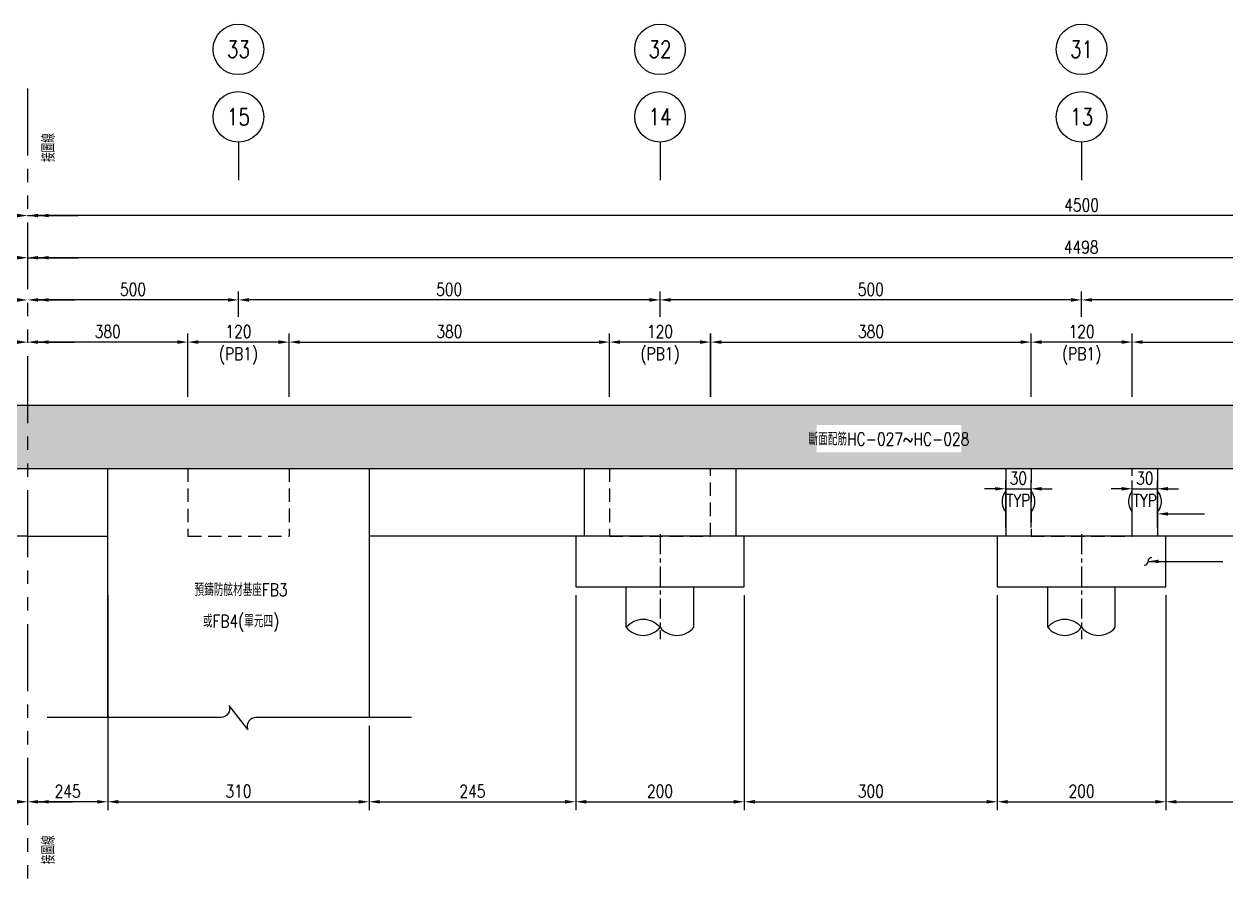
# Model space of a CAD drawing. Extents: x -791 to 13121, y -31587 to 2944.
# Drawn here: x 10270 to 11695, y -12795 to -11767 of the extents above; entities that cross this region are included whole.
import ezdxf
from ezdxf import colors
from ezdxf.entities.mleader import LeaderData, LeaderLine
from ezdxf.enums import TextEntityAlignment as Align
from ezdxf.math import Vec2, Vec3

# ---------------------------------------------------------------- set-up
doc = ezdxf.new("R2010")
doc.units = 0
doc.header["$LTSCALE"] = 0.05
for name, pattern in [('CENTER', [50.8, 31.75, -6.35, 6.35, -6.35]), ('DASHED', [19.05, 12.7, -6.35]), ('PHANTOM', [63.5, 31.75, -6.35, 6.35, -6.35, 6.35, -6.35])]:
    doc.linetypes.add(name, pattern=pattern)
doc.layers.get('0').update_dxf_attribs({"linetype": 'CONTINUOUS'})
doc.layers.get('Defpoints').update_dxf_attribs({"linetype": 'CONTINUOUS'})
for name, color, linetype in [('HB_0', 7, 'CONTINUOUS'), ('HB_DIM', 1, 'CONTINUOUS'), ('HB_SYMBOLS', 7, 'CONTINUOUS'), ('HB_TXT_CTEXT', 2, 'CONTINUOUS'), ('底圖', 7, 'CONTINUOUS')]:
    doc.layers.add(name, color=color, linetype=linetype)
doc.styles.get("Standard").update_dxf_attribs({"font": 'ROMANS.shx', "width": 0.8, "bigfont": 'lchinap.shx'})
doc.dimstyles.new('50cm', dxfattribs={"dimscale": 5, "dimtxt": 3, "dimasz": 2.5, "dimexe": 2, "dimexo": 2, "dimgap": 1, "dimtad": 1, "dimdsep": 46, "dimtxsty": 'Standard', "dimcen": 0, "dimclrt": 2, "dimadec": 0, "dimazin": 0, "dimtfac": 1, "dimtix": 1, "dimtmove": 2, "dimatfit": 3, "dimfxl": 0, "dimtolj": 1, "dimtzin": 0, "dimarcsym": 0})

# ---------------------------------------------------------------- blocks, each defined once
blk = doc.blocks.new('*D1580')
at = {"layer": 'Defpoints', "color": 0}
for p in [(0, 330), (-1999, 155), (0, 155)]:
    blk.add_point(p, dxfattribs=at)
at = {"layer": 'HB_DIM', "color": 0, "lineweight": -2}
for p, q in [((-1999, 165), (-1999, 340)), ((-1986.5, 330), (-12.5, 330))]:
    blk.add_line(p, q, dxfattribs=at)
at = {"layer": 'HB_DIM', "color": 0}
for points in [[(-1986.5, 332.1), (-1986.5, 327.9), (-1999, 330)], [(-12.5, 332.1), (-12.5, 327.9), (0, 330)]]:
    blk.add_solid(points, dxfattribs=at)
at = {"layer": 'HB_DIM', "color": 2, "insert": (-770, 342.5), "char_height": 15, "attachment_point": 5}
blk.add_mtext('\\A1;4498', dxfattribs=at)
blk = doc.blocks.new('*D1581')
at = {"layer": 'Defpoints', "color": 0}
for p in [(0, 380), (-2000, 155), (0, 155)]:
    blk.add_point(p, dxfattribs=at)
at = {"layer": 'HB_DIM', "color": 0, "lineweight": -2}
for p, q in [((-2000, 165), (-2000, 390)), ((-1987.5, 380), (-12.5, 380))]:
    blk.add_line(p, q, dxfattribs=at)
at = {"layer": 'HB_DIM', "color": 0}
for points in [[(-1987.5, 382.1), (-1987.5, 377.9), (-2000, 380)], [(-12.5, 382.1), (-12.5, 377.9), (0, 380)]]:
    blk.add_solid(points, dxfattribs=at)
at = {"layer": 'HB_DIM', "color": 2, "insert": (-769.5, 392.5), "char_height": 15, "attachment_point": 5}
blk.add_mtext('\\A1;4500', dxfattribs=at)
blk = doc.blocks.new('*D1586')
at = {"layer": 'Defpoints', "color": 0}
for p in [(0, 230), (0, 230), (-190, 155)]:
    blk.add_point(p, dxfattribs=at)
at = {"layer": 'HB_DIM', "color": 0, "lineweight": -2}
for p, q in [((-190, 165), (-190, 240)), ((-177.5, 230), (-12.5, 230))]:
    blk.add_line(p, q, dxfattribs=at)
at = {"layer": 'HB_DIM', "color": 0}
for points in [[(-177.5, 232.1), (-177.5, 227.9), (-190, 230)], [(-12.5, 232.1), (-12.5, 227.9), (0, 230)]]:
    blk.add_solid(points, dxfattribs=at)
at = {"layer": 'HB_DIM', "color": 2, "insert": (-95, 242.5), "char_height": 15, "attachment_point": 5}
blk.add_mtext('\\A1;380', dxfattribs=at)
blk = doc.blocks.new('*D1587')
at = {"layer": 'Defpoints', "color": 0}
for p in [(-150, -60), (0, -315), (0, -315)]:
    blk.add_point(p, dxfattribs=at)
at = {"layer": 'HB_DIM', "color": 0, "lineweight": -2}
for p, q in [((-150, -70), (-150, -325)), ((-137.5, -315), (-12.5, -315))]:
    blk.add_line(p, q, dxfattribs=at)
at = {"layer": 'HB_DIM', "color": 0}
for points in [[(-137.5, -312.9), (-137.5, -317.1), (-150, -315)], [(-12.5, -312.9), (-12.5, -317.1), (0, -315)]]:
    blk.add_solid(points, dxfattribs=at)
at = {"layer": 'HB_DIM', "color": 2, "insert": (-75, -302.5), "char_height": 15, "attachment_point": 5}
blk.add_mtext('\\A1;245', dxfattribs=at)
blk = doc.blocks.new('*D1602')
at = {"layer": 'Defpoints', "color": 0}
for p in [(0, 280), (0, 280), (-250, 250)]:
    blk.add_point(p, dxfattribs=at)
at = {"layer": 'HB_DIM', "color": 0, "lineweight": -2}
for p, q in [((-250, 260), (-250, 290)), ((-237.5, 280), (-12.5, 280))]:
    blk.add_line(p, q, dxfattribs=at)
at = {"layer": 'HB_DIM', "color": 0}
for points in [[(-237.5, 282.1), (-237.5, 277.9), (-250, 280)], [(-12.5, 282.1), (-12.5, 277.9), (0, 280)]]:
    blk.add_solid(points, dxfattribs=at)
at = {"layer": 'HB_DIM', "color": 2, "insert": (-125, 292.5), "char_height": 15, "attachment_point": 5}
blk.add_mtext('\\A1;500', dxfattribs=at)
blk = doc.blocks.new('gr_t')
at = {"layer": 'HB_SYMBOLS', "color": 4, "linetype": 'Continuous'}
blk.add_line((0, -6), (0, -15), dxfattribs=at)
blk.add_circle((0, 0), 6, dxfattribs=at)
at = {"layer": 'HB_SYMBOLS', "color": 4, "linetype": 'Continuous', "width": 0.8}
blk.add_attdef('A', text='', height=4.5, dxfattribs=at).set_placement((0, 0), align=Align.MIDDLE)
blk = doc.blocks.new('預鑄樁帽2x2')
at = {"layer": 'HB_0'}
blk.add_lwpolyline([(-100, 0), (100, 0), (100, 60), (-100, 60)], close=True, dxfattribs=at)
blk = doc.blocks.new('*D1546')
at = {"layer": 'Defpoints', "color": 0}
for p in [(850, -215), (1150, -215), (1150, -315)]:
    blk.add_point(p, dxfattribs=at)
at = {"layer": 'HB_DIM', "color": 0, "lineweight": -2}
for p, q in [((850, -225), (850, -325)), ((1150, -225), (1150, -325)), ((862.5, -315), (1137.5, -315))]:
    blk.add_line(p, q, dxfattribs=at)
at = {"layer": 'HB_DIM', "color": 0}
for points in [[(862.5, -312.9), (862.5, -317.1), (850, -315)], [(1137.5, -312.9), (1137.5, -317.1), (1150, -315)]]:
    blk.add_solid(points, dxfattribs=at)
at = {"layer": 'HB_DIM', "color": 2, "insert": (1000, -302.5), "char_height": 15, "attachment_point": 5}
blk.add_mtext('\\A1;300', dxfattribs=at)
blk = doc.blocks.new('*D1547')
at = {"layer": 'Defpoints', "color": 0}
for p in [(95, -215), (405, -215), (405, -315)]:
    blk.add_point(p, dxfattribs=at)
at = {"layer": 'HB_DIM', "color": 0, "lineweight": -2}
for p, q in [((95, -225), (95, -325)), ((405, -225), (405, -325)), ((107.5, -315), (392.5, -315))]:
    blk.add_line(p, q, dxfattribs=at)
at = {"layer": 'HB_DIM', "color": 0}
for points in [[(107.5, -312.9), (107.5, -317.1), (95, -315)], [(392.5, -312.9), (392.5, -317.1), (405, -315)]]:
    blk.add_solid(points, dxfattribs=at)
at = {"layer": 'HB_DIM', "color": 2, "insert": (250, -302.5), "char_height": 15, "attachment_point": 5}
blk.add_mtext('\\A1;310', dxfattribs=at)
blk = doc.blocks.new('*D1548')
at = {"layer": 'Defpoints', "color": 0}
for p in [(650, -60), (405, -215), (650, -315)]:
    blk.add_point(p, dxfattribs=at)
at = {"layer": 'HB_DIM', "color": 0, "lineweight": -2}
for p, q in [((650, -70), (650, -325)), ((405, -225), (405, -325)), ((417.5, -315), (637.5, -315))]:
    blk.add_line(p, q, dxfattribs=at)
at = {"layer": 'HB_DIM', "color": 0}
for points in [[(417.5, -312.9), (417.5, -317.1), (405, -315)], [(637.5, -312.9), (637.5, -317.1), (650, -315)]]:
    blk.add_solid(points, dxfattribs=at)
at = {"layer": 'HB_DIM', "color": 2, "insert": (527.5, -302.5), "char_height": 15, "attachment_point": 5}
blk.add_mtext('\\A1;245', dxfattribs=at)
blk = doc.blocks.new('*D1549')
at = {"layer": 'Defpoints', "color": 0}
for p in [(650, -60), (850, -60), (850, -315)]:
    blk.add_point(p, dxfattribs=at)
at = {"layer": 'HB_DIM', "color": 0, "lineweight": -2}
for p, q in [((650, -70), (650, -325)), ((850, -70), (850, -325)), ((662.5, -315), (837.5, -315))]:
    blk.add_line(p, q, dxfattribs=at)
at = {"layer": 'HB_DIM', "color": 0}
for points in [[(662.5, -312.9), (662.5, -317.1), (650, -315)], [(837.5, -312.9), (837.5, -317.1), (850, -315)]]:
    blk.add_solid(points, dxfattribs=at)
at = {"layer": 'HB_DIM', "color": 2, "insert": (750, -302.5), "char_height": 15, "attachment_point": 5}
blk.add_mtext('\\A1;200', dxfattribs=at)
blk = doc.blocks.new('*D1550')
at = {"layer": 'Defpoints', "color": 0}
for p in [(1190.2, 230), (810.2, 155), (1190.2, 155)]:
    blk.add_point(p, dxfattribs=at)
at = {"layer": 'HB_DIM', "color": 0, "lineweight": -2}
for p, q in [((810.2, 165), (810.2, 240)), ((822.7, 230), (1177.7, 230)), ((1190.2, 165), (1190.2, 240))]:
    blk.add_line(p, q, dxfattribs=at)
at = {"layer": 'HB_DIM', "color": 0}
for points in [[(822.7, 232.1), (822.7, 227.9), (810.2, 230)], [(1177.7, 232.1), (1177.7, 227.9), (1190.2, 230)]]:
    blk.add_solid(points, dxfattribs=at)
at = {"layer": 'HB_DIM', "color": 2, "insert": (1000.2, 242.5), "char_height": 15, "attachment_point": 5}
blk.add_mtext('\\A1;380', dxfattribs=at)
blk = doc.blocks.new('*D1551')
at = {"layer": 'Defpoints', "color": 0}
for p in [(690.2, 230), (310.2, 155), (690.2, 155)]:
    blk.add_point(p, dxfattribs=at)
at = {"layer": 'HB_DIM', "color": 0, "lineweight": -2}
for p, q in [((310.2, 165), (310.2, 240)), ((322.7, 230), (677.7, 230)), ((690.2, 165), (690.2, 240))]:
    blk.add_line(p, q, dxfattribs=at)
at = {"layer": 'HB_DIM', "color": 0}
for points in [[(322.7, 232.1), (322.7, 227.9), (310.2, 230)], [(677.7, 232.1), (677.7, 227.9), (690.2, 230)]]:
    blk.add_solid(points, dxfattribs=at)
at = {"layer": 'HB_DIM', "color": 2, "insert": (500.2, 242.5), "char_height": 15, "attachment_point": 5}
blk.add_mtext('\\A1;380', dxfattribs=at)
blk = doc.blocks.new('*D1554')
at = {"layer": 'Defpoints', "color": 0}
for p in [(1690, 230), (1310, 155), (1690, 155)]:
    blk.add_point(p, dxfattribs=at)
at = {"layer": 'HB_DIM', "color": 0, "lineweight": -2}
for p, q in [((1310, 165), (1310, 240)), ((1322.5, 230), (1677.5, 230)), ((1690, 165), (1690, 240))]:
    blk.add_line(p, q, dxfattribs=at)
at = {"layer": 'HB_DIM', "color": 0}
for points in [[(1322.5, 232.1), (1322.5, 227.9), (1310, 230)], [(1677.5, 232.1), (1677.5, 227.9), (1690, 230)]]:
    blk.add_solid(points, dxfattribs=at)
at = {"layer": 'HB_DIM', "color": 2, "insert": (1500, 242.5), "char_height": 15, "attachment_point": 5}
blk.add_mtext('\\A1;380', dxfattribs=at)
blk = doc.blocks.new('*D1557')
at = {"layer": 'Defpoints', "color": 0}
for p in [(0, 230), (0, 230), (190, 155)]:
    blk.add_point(p, dxfattribs=at)
at = {"layer": 'HB_DIM', "color": 0, "lineweight": -2}
for p, q in [((177.5, 230), (12.5, 230)), ((190, 165), (190, 240))]:
    blk.add_line(p, q, dxfattribs=at)
at = {"layer": 'HB_DIM', "color": 0}
for points in [[(12.5, 232.1), (12.5, 227.9), (0, 230)], [(177.5, 232.1), (177.5, 227.9), (190, 230)]]:
    blk.add_solid(points, dxfattribs=at)
at = {"layer": 'HB_DIM', "color": 2, "insert": (95, 242.5), "char_height": 15, "attachment_point": 5}
blk.add_mtext('\\A1;380', dxfattribs=at)
blk = doc.blocks.new('*D1558')
at = {"layer": 'Defpoints', "color": 0}
for p in [(95, -60), (0, -315), (0, -315)]:
    blk.add_point(p, dxfattribs=at)
at = {"layer": 'HB_DIM', "color": 0, "lineweight": -2}
for p, q in [((95, -70), (95, -325)), ((82.5, -315), (12.5, -315))]:
    blk.add_line(p, q, dxfattribs=at)
at = {"layer": 'HB_DIM', "color": 0}
for points in [[(12.5, -312.9), (12.5, -317.1), (0, -315)], [(82.5, -312.9), (82.5, -317.1), (95, -315)]]:
    blk.add_solid(points, dxfattribs=at)
at = {"layer": 'HB_DIM', "color": 2, "insert": (47.5, -302.5), "char_height": 15, "attachment_point": 5}
blk.add_mtext('\\A1;245', dxfattribs=at)
blk = doc.blocks.new('*D1559')
at = {"layer": 'Defpoints', "color": 0}
for p in [(0, 380), (0, 380), (2500, 330.1)]:
    blk.add_point(p, dxfattribs=at)
at = {"layer": 'HB_DIM', "color": 0, "lineweight": -2}
for p, q in [((2500, 340.1), (2500, 390)), ((2487.5, 380), (12.5, 380))]:
    blk.add_line(p, q, dxfattribs=at)
at = {"layer": 'HB_DIM', "color": 0}
for points in [[(12.5, 382.1), (12.5, 377.9), (0, 380)], [(2487.5, 382.1), (2487.5, 377.9), (2500, 380)]]:
    blk.add_solid(points, dxfattribs=at)
at = {"layer": 'HB_DIM', "color": 2, "insert": (1250, 392.5), "char_height": 15, "attachment_point": 5}
blk.add_mtext('\\A1;4500', dxfattribs=at)
blk = doc.blocks.new('*D1560')
at = {"layer": 'Defpoints', "color": 0}
for p in [(0, 330), (0, 330), (2499, 280.1)]:
    blk.add_point(p, dxfattribs=at)
at = {"layer": 'HB_DIM', "color": 0, "lineweight": -2}
for p, q in [((2486.5, 330), (12.5, 330)), ((2499, 290.1), (2499, 340))]:
    blk.add_line(p, q, dxfattribs=at)
at = {"layer": 'HB_DIM', "color": 0}
for points in [[(12.5, 332.1), (12.5, 327.9), (0, 330)], [(2486.5, 332.1), (2486.5, 327.9), (2499, 330)]]:
    blk.add_solid(points, dxfattribs=at)
at = {"layer": 'HB_DIM', "color": 2, "insert": (1249.5, 342.5), "char_height": 15, "attachment_point": 5}
blk.add_mtext('\\A1;4498', dxfattribs=at)
blk = doc.blocks.new('*D1561')
at = {"layer": 'Defpoints', "color": 0}
for p in [(1150, -60), (1350, -60), (1350, -315)]:
    blk.add_point(p, dxfattribs=at)
at = {"layer": 'HB_DIM', "color": 0, "lineweight": -2}
for p, q in [((1150, -70), (1150, -325)), ((1350, -70), (1350, -325)), ((1162.5, -315), (1337.5, -315))]:
    blk.add_line(p, q, dxfattribs=at)
at = {"layer": 'HB_DIM', "color": 0}
for points in [[(1162.5, -312.9), (1162.5, -317.1), (1150, -315)], [(1337.5, -312.9), (1337.5, -317.1), (1350, -315)]]:
    blk.add_solid(points, dxfattribs=at)
at = {"layer": 'HB_DIM', "color": 2, "insert": (1250, -302.5), "char_height": 15, "attachment_point": 5}
blk.add_mtext('\\A1;200', dxfattribs=at)
blk = doc.blocks.new('*D1562')
at = {"layer": 'Defpoints', "color": 0}
for p in [(1350, -60), (1595, -215), (1595, -315)]:
    blk.add_point(p, dxfattribs=at)
at = {"layer": 'HB_DIM', "color": 0, "lineweight": -2}
for p, q in [((1350, -70), (1350, -325)), ((1595, -225), (1595, -325)), ((1362.5, -315), (1582.5, -315))]:
    blk.add_line(p, q, dxfattribs=at)
at = {"layer": 'HB_DIM', "color": 0}
for points in [[(1362.5, -312.9), (1362.5, -317.1), (1350, -315)], [(1582.5, -312.9), (1582.5, -317.1), (1595, -315)]]:
    blk.add_solid(points, dxfattribs=at)
at = {"layer": 'HB_DIM', "color": 2, "insert": (1472.5, -302.5), "char_height": 15, "attachment_point": 5}
blk.add_mtext('\\A1;245', dxfattribs=at)
blk = doc.blocks.new('80cm直樁')
at = {"layer": 'HB_0', "linetype": 'Continuous'}
for p, q in [((-40, -48.1), (-40, 0)), ((40, -48.1), (40, 0))]:
    blk.add_line(p, q, dxfattribs=at)
for points in [[(-40, -48.1, -0.48), (0, -48.1, 0.48), (40, -48.1, 0.48)], [(-40, -48.1, 0.48), (0, -48.1, 0.48)]]:
    blk.add_lwpolyline(points, format="xyb", dxfattribs=at)
at = {"layer": 'HB_DIM', "color": 1, "linetype": 'CENTER', "ltscale": 15}
blk.add_line((0, 62.2), (0, -62.2), dxfattribs=at)
blk = doc.blocks.new('*D1567')
at = {"layer": 'Defpoints', "color": 0}
for p in [(1190, 56.1), (1160, 0), (1190, 0)]:
    blk.add_point(p, dxfattribs=at)
at = {"layer": 'HB_DIM', "color": 0, "lineweight": -2}
for p, q in [((1160, 10), (1160, 66.1)), ((1190, 10), (1190, 66.1)), ((1147.5, 56.1), (1135, 56.1)), ((1160, 56.1), (1190, 56.1)), ((1202.5, 56.1), (1215, 56.1))]:
    blk.add_line(p, q, dxfattribs=at)
at = {"layer": 'HB_DIM', "color": 0}
for points in [[(1147.5, 58.2), (1147.5, 54), (1160, 56.1)], [(1202.5, 58.2), (1202.5, 54), (1190, 56.1)]]:
    blk.add_solid(points, dxfattribs=at)
at = {"layer": 'HB_DIM', "color": 2, "char_height": 15, "attachment_point": 5}
for s, insert in [('\\A1;30', (1175, 68.6)), ('\\A1;(TYP)', (1175, 39.6))]:
    blk.add_mtext(s, dxfattribs=dict(at, insert=insert))
blk = doc.blocks.new('*D1568')
at = {"layer": 'Defpoints', "color": 0}
for p in [(1340, 56.1), (1310, 0), (1340, 0)]:
    blk.add_point(p, dxfattribs=at)
at = {"layer": 'HB_DIM', "color": 0, "lineweight": -2}
for p, q in [((1310, 10), (1310, 66.1)), ((1340, 10), (1340, 66.1)), ((1297.5, 56.1), (1285, 56.1)), ((1310, 56.1), (1340, 56.1)), ((1352.5, 56.1), (1365, 56.1))]:
    blk.add_line(p, q, dxfattribs=at)
at = {"layer": 'HB_DIM', "color": 0}
for points in [[(1297.5, 58.2), (1297.5, 54), (1310, 56.1)], [(1352.5, 58.2), (1352.5, 54), (1340, 56.1)]]:
    blk.add_solid(points, dxfattribs=at)
at = {"layer": 'HB_DIM', "color": 2, "char_height": 15, "attachment_point": 5}
for s, insert in [('\\A1;30', (1325, 68.6)), ('\\A1;(TYP)', (1325, 39.6))]:
    blk.add_mtext(s, dxfattribs=dict(at, insert=insert))
blk = doc.blocks.new('*D1569')
at = {"layer": 'Defpoints', "color": 0}
for p in [(250, 280), (250, 250), (750, 250)]:
    blk.add_point(p, dxfattribs=at)
at = {"layer": 'HB_DIM', "color": 0, "lineweight": -2}
for p, q in [((250, 260), (250, 290)), ((750, 260), (750, 290)), ((737.5, 280), (262.5, 280))]:
    blk.add_line(p, q, dxfattribs=at)
at = {"layer": 'HB_DIM', "color": 0}
for points in [[(262.5, 282.1), (262.5, 277.9), (250, 280)], [(737.5, 282.1), (737.5, 277.9), (750, 280)]]:
    blk.add_solid(points, dxfattribs=at)
at = {"layer": 'HB_DIM', "color": 2, "insert": (500, 292.5), "char_height": 15, "attachment_point": 5}
blk.add_mtext('\\A1;500', dxfattribs=at)
blk = doc.blocks.new('*D1572')
at = {"layer": 'Defpoints', "color": 0}
for p in [(1250, 280), (1250, 250), (1750, 250)]:
    blk.add_point(p, dxfattribs=at)
at = {"layer": 'HB_DIM', "color": 0, "lineweight": -2}
for p, q in [((1250, 260), (1250, 290)), ((1750, 260), (1750, 290)), ((1737.5, 280), (1262.5, 280))]:
    blk.add_line(p, q, dxfattribs=at)
at = {"layer": 'HB_DIM', "color": 0}
for points in [[(1262.5, 282.1), (1262.5, 277.9), (1250, 280)], [(1737.5, 282.1), (1737.5, 277.9), (1750, 280)]]:
    blk.add_solid(points, dxfattribs=at)
at = {"layer": 'HB_DIM', "color": 2, "insert": (1500, 292.5), "char_height": 15, "attachment_point": 5}
blk.add_mtext('\\A1;500', dxfattribs=at)
blk = doc.blocks.new('*D1573')
at = {"layer": 'Defpoints', "color": 0}
for p in [(750, 280), (750, 250), (1250, 250)]:
    blk.add_point(p, dxfattribs=at)
at = {"layer": 'HB_DIM', "color": 0, "lineweight": -2}
for p, q in [((750, 260), (750, 290)), ((1250, 260), (1250, 290)), ((1237.5, 280), (762.5, 280))]:
    blk.add_line(p, q, dxfattribs=at)
at = {"layer": 'HB_DIM', "color": 0}
for points in [[(762.5, 282.1), (762.5, 277.9), (750, 280)], [(1237.5, 282.1), (1237.5, 277.9), (1250, 280)]]:
    blk.add_solid(points, dxfattribs=at)
at = {"layer": 'HB_DIM', "color": 2, "insert": (1000, 292.5), "char_height": 15, "attachment_point": 5}
blk.add_mtext('\\A1;500', dxfattribs=at)
blk = doc.blocks.new('*D1574')
at = {"layer": 'Defpoints', "color": 0}
for p in [(0, 280), (0, 280), (250, 250)]:
    blk.add_point(p, dxfattribs=at)
at = {"layer": 'HB_DIM', "color": 0, "lineweight": -2}
for p, q in [((250, 260), (250, 290)), ((237.5, 280), (12.5, 280))]:
    blk.add_line(p, q, dxfattribs=at)
at = {"layer": 'HB_DIM', "color": 0}
for points in [[(12.5, 282.1), (12.5, 277.9), (0, 280)], [(237.5, 282.1), (237.5, 277.9), (250, 280)]]:
    blk.add_solid(points, dxfattribs=at)
at = {"layer": 'HB_DIM', "color": 2, "insert": (125, 292.5), "char_height": 15, "attachment_point": 5}
blk.add_mtext('\\A1;500', dxfattribs=at)
blk = doc.blocks.new('*D1575')
at = {"layer": 'Defpoints', "color": 0}
for p in [(190, 230), (190, 155), (310, 155)]:
    blk.add_point(p, dxfattribs=at)
at = {"layer": 'HB_DIM', "color": 0, "lineweight": -2}
for p, q in [((190, 165), (190, 240)), ((297.5, 230), (202.5, 230)), ((310, 165), (310, 240))]:
    blk.add_line(p, q, dxfattribs=at)
at = {"layer": 'HB_DIM', "color": 0}
for points in [[(202.5, 232.1), (202.5, 227.9), (190, 230)], [(297.5, 232.1), (297.5, 227.9), (310, 230)]]:
    blk.add_solid(points, dxfattribs=at)
at = {"layer": 'HB_DIM', "color": 2, "char_height": 15, "attachment_point": 5}
for s, insert in [('\\A1;120', (250, 242.5)), ('\\A1;(PB1)', (250, 213.6))]:
    blk.add_mtext(s, dxfattribs=dict(at, insert=insert))
blk = doc.blocks.new('*D1576')
at = {"layer": 'Defpoints', "color": 0}
for p in [(690, 230), (690, 155), (810, 155)]:
    blk.add_point(p, dxfattribs=at)
at = {"layer": 'HB_DIM', "color": 0, "lineweight": -2}
for p, q in [((690, 165), (690, 240)), ((797.5, 230), (702.5, 230)), ((810, 165), (810, 240))]:
    blk.add_line(p, q, dxfattribs=at)
at = {"layer": 'HB_DIM', "color": 0}
for points in [[(702.5, 232.1), (702.5, 227.9), (690, 230)], [(797.5, 232.1), (797.5, 227.9), (810, 230)]]:
    blk.add_solid(points, dxfattribs=at)
at = {"layer": 'HB_DIM', "color": 2, "char_height": 15, "attachment_point": 5}
for s, insert in [('\\A1;120', (750, 242.5)), ('\\A1;(PB1)', (750, 213.6))]:
    blk.add_mtext(s, dxfattribs=dict(at, insert=insert))
blk = doc.blocks.new('*D1577')
at = {"layer": 'Defpoints', "color": 0}
for p in [(1190, 230), (1190, 155), (1310, 155)]:
    blk.add_point(p, dxfattribs=at)
at = {"layer": 'HB_DIM', "color": 0, "lineweight": -2}
for p, q in [((1190, 165), (1190, 240)), ((1297.5, 230), (1202.5, 230)), ((1310, 165), (1310, 240))]:
    blk.add_line(p, q, dxfattribs=at)
at = {"layer": 'HB_DIM', "color": 0}
for points in [[(1202.5, 232.1), (1202.5, 227.9), (1190, 230)], [(1297.5, 232.1), (1297.5, 227.9), (1310, 230)]]:
    blk.add_solid(points, dxfattribs=at)
at = {"layer": 'HB_DIM', "color": 2, "char_height": 15, "attachment_point": 5}
for s, insert in [('\\A1;120', (1250, 242.5)), ('\\A1;(PB1)', (1250, 213.6))]:
    blk.add_mtext(s, dxfattribs=dict(at, insert=insert))
blk = doc.blocks.new('gr_t2')
at = {"layer": 'HB_SYMBOLS', "color": 4, "linetype": 'Continuous'}
blk.add_circle((714.5, -11241), 30, dxfattribs=at)
at = {"layer": 'HB_SYMBOLS', "color": 4, "linetype": 'Continuous', "width": 0.8}
blk.add_attdef('A', text='', height=22.5, dxfattribs=at).set_placement((714.5, -11241), align=Align.MIDDLE)
blk = doc.blocks.new('斷面圖J左')
at = {"layer": 'HB_TXT_CTEXT'}
h = blk.add_hatch(dxfattribs=at)
h.set_pattern_fill('AR-CONC', color=1, scale=0.3)
h.set_pattern_definition([(50, (1000, 0), (54.6554, -4.7817), [5.715, -62.865]), (355, (1000, 0), (-10.573, 57.3171), [4.572, -50.2922]), (100.4514, (1004.555, -0.4), (44.0824, 52.5353), [4.857, -53.4271]), (46.1842, (1000, 15.24), (81.3237, -12.6127), [8.5725, -94.2975]), (96.6356, (1006.78, 14.19), (71.2212, 74.2278), [7.2855, -80.1407]), (351.184, (1000, 15.24), (71.2212, 74.2278), [6.858, -75.438]), (21, (1007.62, 11.43), (45.4843, -30.67956), [5.715, -62.865]), (326, (1007.62, 11.43), (18.5406, 55.2564), [4.572, -50.292]), (71.4514, (1011.41, 8.873), (64.0249, 24.5768), [4.857, -53.427]), (37.5, (1000, 0), (0.92658, 25.36651), [0, -49.6824, 0, -51.054, 0, -50.4825]), (7.5, (1000, 0), (20.0459, 30.05417), [0, -29.1084, 0, -48.5394, 0, -19.2405]), (327.5, (983.007, 0), (40.67718, -1.71862), [0, -19.05, 0, -59.436, 0, -78.867]), (317.5, (975.387, 0), (44.43875, 7.62795), [0, -24.765, 0, -39.4716, 0, -56.007])])
h.paths.add_polyline_path([(0, 155), (-1999, 155), (-1999, 80), (0, 80.19)])
h.paths.add_polyline_path([(-583.155, 99.369), (-411.267, 99.369), (-411.267, 131.712), (-583.155, 131.712)], flags=16)
at = {"layer": 'HB_0', "color": 4}
blk.add_lwpolyline([(0, 155), (-1999, 155), (-1999, 80), (0, 80.19)], dxfattribs=at)
at = {"layer": 'HB_0'}
blk.add_lwpolyline([(0, 0), (-160, 0)], dxfattribs=at)
at = {"layer": 'HB_DIM', "color": 4, "linetype": 'PHANTOM', "ltscale": 50}
blk.add_line((0, 530.718), (0, -420.709), dxfattribs=at)
at = {"layer": 'HB_DIM'}
for base, p1, text, picture, middle in [((0, 380), (-2000, 155), '4500', '*D1581', (-769.52, 392.5)), ((0, 330), (-1999, 155), '4498', '*D1580', (-770.02, 342.5))]:
    dim = blk.add_linear_dim(base=base, p1=p1, p2=(0, 155), text=text, dimstyle='50cm', override={"dimse2": 1}, dxfattribs=at)
    dim.commit()
    dim.dimension.update_dxf_attribs({"geometry": picture, "text_midpoint": middle, "dimtype": 160})
for base, p1, p2, text, picture, middle in [((0, 280), (-250, 250), (0, 280), '500', '*D1602', (-125, 292.5)), ((0, 230.004), (-190, 155.004), (0, 230.004), '380', '*D1586', (-95, 242.504))]:
    dim = blk.add_linear_dim(base=base, p1=p1, p2=p2, text=text, dimstyle='50cm', dxfattribs=at)
    dim.commit()
    dim.dimension.update_dxf_attribs({"geometry": picture, "text_midpoint": middle})
dim = blk.add_linear_dim(base=(0.026, -315), p1=(-150, -59.996), p2=(0.026, -315), text='245', dimstyle='50cm', override={"dimse2": 1}, dxfattribs=at)
dim.commit()
dim.dimension.update_dxf_attribs({"geometry": '*D1587', "text_midpoint": (-74.987, -302.5)})
blk = doc.blocks.new('斷面圖J右')
at = {"layer": 'HB_TXT_CTEXT'}
h = blk.add_hatch(dxfattribs=at)
h.set_pattern_fill('AR-CONC', color=1, scale=0.3)
h.set_pattern_definition([(50, (-14671.05, 12374.01), (54.6554, -4.78173), [5.715, -62.865]), (355, (-14671.05, 12374.01), (-10.57303, 57.31705), [4.572, -50.29218]), (100.45144, (-14666.496, 12373.613), (44.08237, 52.53533), [4.857, -53.42707]), (46.1842, (-14671.05, 12389.25), (81.32371, -12.6127), [8.5725, -94.2975]), (96.63556, (-14664.274, 12388.2), (71.22124, 74.22784), [7.2855, -80.14068]), (351.18415, (-14671.05, 12389.25), (71.22124, 74.22784), [6.858, -75.43792]), (21, (-14663.43, 12385.44), (45.48432, -30.67956), [5.715, -62.865]), (326, (-14663.43, 12385.44), (18.54061, 55.25639), [4.572, -50.292]), (71.45144, (-14659.64, 12382.885), (64.02493, 24.57683), [4.857, -53.42698]), (37.5, (-14671.051, 12374.012), (0.926581, 25.366512), [0, -49.6824, 0, -51.054, 0, -50.4825]), (7.5, (-14671.05, 12374.012), (20.0459, 30.054172), [0, -29.1084, 0, -48.5394, 0, -19.2405]), (327.5, (-14688.044, 12374.012), (40.677179, -1.718623), [0, -19.05, 0, -59.436, 0, -78.867]), (317.5, (-14695.664, 12374.01), (44.438754, 7.62795), [0, -24.765, 0, -39.4716, 0, -56.007])])
h.paths.add_polyline_path([(2499, 155), (0, 155), (0, 80.19), (1000.007, 80.19), (2499, 80)])
h.paths.add_polyline_path([(935.598, 99.369), (1107.486, 99.369), (1107.486, 131.712), (935.598, 131.712)], flags=16)
at = {"layer": 'HB_0', "color": 252, "linetype": 'DASHED', "ltscale": 25}
for p, q in [((190.159, 80.139), (190.159, 0)), ((310.159, 80.146), (310.159, 0)), ((190.159, 0), (310.159, 0))]:
    blk.add_line(p, q, dxfattribs=at)
at = {"layer": 'HB_0'}
for p, q in [((660, 80.168), (660, 0)), ((840, 80.18), (840, 0)), ((1160, 80), (1160, 0)), ((1340, 80), (1340, 0)), ((0, 0), (95, 0))]:
    blk.add_line(p, q, dxfattribs=at)
at = {"layer": 'HB_0', "color": 4}
blk.add_lwpolyline([(0, 80.19), (2499, 80), (2499, 155), (0, 155)], dxfattribs=at)
at = {"layer": 'HB_0'}
for points in [[(95, -215), (95, 80.133)], [(405, 80.152), (405, -215)], [(1000, 0), (405, 0)], [(1595, 0), (1000, 0)]]:
    blk.add_lwpolyline(points, dxfattribs=at)
at = {"layer": 'HB_0', "color": 252, "linetype": 'DASHED', "ltscale": 25}
for points in [[(690, 80.17), (690, 0), (810, 0), (810, 80.178)], [(1190, 80), (1190, 0), (1310, 0), (1310, 80)]]:
    blk.add_lwpolyline(points, dxfattribs=at)
at = {"layer": 'HB_DIM', "color": 4, "linetype": 'PHANTOM', "ltscale": 50}
blk.add_line((0, 530.718), (0, -420.709), dxfattribs=at)
at = {"layer": 'HB_DIM', "linetype": 'Continuous'}
blk.add_lwpolyline([(455.462, -215), (270.834, -215, 0.52947275), (261.114, -229.302), (238.886, -200.698, -0.53281519), (229.166, -215), (23.021, -215)], format="xyb", dxfattribs=at)
at = {"layer": 'HB_0', "color": 3}
ref = blk.add_blockref('gr_t2', (-464.545, 11818.059), dxfattribs=at)
ref.add_attrib('A', '33', dxfattribs={"layer": 'HB_SYMBOLS', "color": 4, "linetype": 'Continuous', "height": 20, "width": 0.8}).set_placement((250, 577.059), align=Align.MIDDLE)
ref = blk.add_blockref('gr_t2', (35.455, 11818.059), dxfattribs=at)
ref.add_attrib('A', '32', dxfattribs={"layer": 'HB_SYMBOLS', "color": 4, "linetype": 'Continuous', "height": 20, "width": 0.8}).set_placement((750, 577.059), align=Align.MIDDLE)
ref = blk.add_blockref('gr_t2', (535.455, 11818.059), dxfattribs=at)
ref.add_attrib('A', '31', dxfattribs={"layer": 'HB_SYMBOLS', "color": 4, "linetype": 'Continuous', "height": 20, "width": 0.8}).set_placement((1250, 577.059), align=Align.MIDDLE)
at = {"layer": 'HB_0'}
for name, p in [('預鑄樁帽2x2', (750, -60)), ('80cm直樁', (750, -60)), ('預鑄樁帽2x2', (1250, -60)), ('80cm直樁', (1250, -60))]:
    blk.add_blockref(name, p, dxfattribs=at)
at = {"layer": '底圖'}
ref = blk.add_blockref('gr_t', (250, 497.059), dxfattribs=dict(at, xscale=5, yscale=5, zscale=5))
ref.add_attrib('A', '15', dxfattribs={"layer": 'HB_SYMBOLS', "color": 4, "linetype": 'Continuous', "height": 20, "width": 0.8}).set_placement((250, 497.059), align=Align.MIDDLE)
ref = blk.add_blockref('gr_t', (750, 497.059), dxfattribs=dict(at, xscale=5, yscale=5, zscale=5))
ref.add_attrib('A', '14', dxfattribs={"layer": 'HB_SYMBOLS', "color": 4, "linetype": 'Continuous', "height": 20, "width": 0.8}).set_placement((750, 497.059), align=Align.MIDDLE)
ref = blk.add_blockref('gr_t', (1250, 497.059), dxfattribs=dict(at, xscale=5, yscale=5, zscale=5))
ref.add_attrib('A', '13', dxfattribs={"layer": 'HB_SYMBOLS', "color": 4, "linetype": 'Continuous', "height": 20, "width": 0.8}).set_placement((1250, 497.059), align=Align.MIDDLE)
at = {"color": 2, "width": 0.8}
blk.add_text('斷面配筋HC-027~HC-028', height=15, dxfattribs=at).set_placement((1021.542, 115.072), align=Align.MIDDLE_CENTER)
at = {"layer": 'HB_0', "color": 2, "linetype": 'Continuous', "width": 0.8}
for s, p in [('預鑄防舷材基座FB3', (253.096, -62.776)), ('或FB4(單元四)', (253.096, -101.939))]:
    blk.add_text(s, height=15, dxfattribs=at).set_placement(p, align=Align.MIDDLE)
at = {"layer": 'HB_TXT_CTEXT', "linetype": 'Continuous', "width": 0.8}
for p in [(23.811, 460.652, 0), (23.811, -371.904, 0)]:
    blk.add_text('接圖線', height=15, rotation=90, dxfattribs=at).set_placement(p, align=Align.MIDDLE)
at = {"layer": 'HB_DIM'}
for base, p1, p2, text, picture, middle in [((0, 380), (2500, 330.108), (0, 380), '4500', '*D1559', (1250, 392.5)), ((0, 330), (2499, 280.108), (0, 330), '4498', '*D1560', (1249.5, 342.5)), ((1190, 56.078), (1160, 0), (1190, 0), '<>\\X(TYP)', '*D1567', (1175, 56.078)), ((1340, 56.078), (1310, 0), (1340, 0), '<>\\X(TYP)', '*D1568', (1325, 56.078))]:
    dim = blk.add_linear_dim(base=base, p1=p1, p2=p2, text=text, dimstyle='50cm', dxfattribs=at)
    dim.commit()
    dim.dimension.update_dxf_attribs({"geometry": picture, "text_midpoint": middle})
for base, p1, p2, text, picture, middle in [((0, 280), (250, 250), (0, 280), '500', '*D1574', (125, 292.5)), ((0, 230.004), (190, 155.004), (0, 230.004), '380', '*D1557', (95, 242.504)), ((190, 230), (310, 155), (190, 155), '<>\\X(PB1)', '*D1575', (250, 230)), ((690, 230), (810, 155), (690, 155), '<>\\X(PB1)', '*D1576', (750, 230)), ((1190, 230), (1310, 155), (1190, 155), '<>\\X(PB1)', '*D1577', (1250, 230))]:
    dim = blk.add_linear_dim(base=base, p1=p1, p2=p2, angle=180, text=text, dimstyle='50cm', dxfattribs=at)
    dim.commit()
    dim.dimension.update_dxf_attribs({"geometry": picture, "text_midpoint": middle})
for base, p1, p2, picture, middle in [((250, 280), (750, 250), (250, 250), '*D1569', (500, 292.5)), ((750, 280), (1250, 250), (750, 250), '*D1573', (1000, 292.5)), ((1250, 280), (1750, 250), (1250, 250), '*D1572', (1500, 292.5)), ((690.159, 230), (310.159, 155), (690.159, 155), '*D1551', (500.159, 242.5)), ((1190.159, 230), (810.159, 155), (1190.159, 155), '*D1550', (1000.159, 242.5)), ((1690, 230), (1310, 155), (1690, 155), '*D1554', (1500, 242.5)), ((650, -315), (405, -215), (650, -60), '*D1548', (527.5, -302.5)), ((850, -315), (650, -60), (850, -60), '*D1549', (750, -302.5)), ((1350, -315), (1150, -60), (1350, -60), '*D1561', (1250, -302.5)), ((1595, -315), (1350, -60), (1595, -215), '*D1562', (1472.5, -302.5)), ((405, -315), (95, -215), (405, -215), '*D1547', (250, -302.5)), ((1150, -315), (850, -215), (1150, -215), '*D1546', (1000, -302.5))]:
    dim = blk.add_linear_dim(base=base, p1=p1, p2=p2, dimstyle='50cm', dxfattribs=at)
    dim.commit()
    dim.dimension.update_dxf_attribs({"geometry": picture, "text_midpoint": middle})
dim = blk.add_linear_dim(base=(0, -314.996), p1=(95, -59.996), p2=(0, -314.996), text='245', dimstyle='50cm', override={"dimse2": 1}, dxfattribs=at)
dim.commit()
dim.dimension.update_dxf_attribs({"geometry": '*D1558', "text_midpoint": (47.5, -302.496)})
for points, override in [([(0, 380.004), (47.509, 380.004)], {"dimse2": 1}), ([(12.555, 380.004), (60.064, 380.004)], {"dimse2": 1}), ([(0, 330.004), (47.509, 330.004)], {"dimse2": 1}), ([(12.555, 330.004), (60.064, 330.004)], {"dimse2": 1}), ([(12.439, 280.004), (55.445, 280.004)], {"dimse2": 1}), ([(12.486, 230.004), (55.491, 230.004)], {"dimse2": 1}), ([(1328.791, -30), (1417.583, -30)], {"dimgap": 1, "dimtad": 0, "dimldrblk": 'Integral'}), ([(12.5, -314.996), (53.208, -314.996)], {"dimse2": 1})]:
    blk.add_leader(points, dimstyle='50cm', override=override, dxfattribs=at)
ml = blk.add_multileader_mtext('Standard', dxfattribs=at)
ml.set_content('場鑄接頭(TYP)', color=2)
ml.set_leader_properties(color=1)
ml.build(insert=Vec2(0, 0))
ml.multileader.update_dxf_attribs({"dogleg_length": 3, "arrow_head_size": 12.5, "scale": 5})
ctx = ml.context
ctx.base_point, ctx.scale, ctx.char_height, ctx.arrow_head_size, ctx.landing_gap_size, ctx.plane_origin = Vec3(1395.717, 26.319), 5, 15, 12.5, 15, Vec3(1540, 26.319)
ctx.text_align_type = 2
notes = []
notes.append((ctx, [(0, (1, 1, 0), (1380.717, 26.319), (1, 0), 15, [(0, [(1340, 26.319)], 0, [])])]))
ctx.mtext.insert, ctx.mtext.alignment, ctx.mtext.flow_direction = Vec3(1539.11, 36.319), 3, 5
ml = blk.add_multileader_mtext('Standard', dxfattribs=at)
ml.set_content('預鑄樁帽(TYP)', color=2)
ml.set_leader_properties(color=1)
ml.build(insert=Vec2(0, 0))
ml.multileader.update_dxf_attribs({"dogleg_length": 3, "arrow_head_size": 12.5, "scale": 5})
ctx = ml.context
ctx.base_point, ctx.scale, ctx.char_height, ctx.arrow_head_size, ctx.landing_gap_size, ctx.plane_origin = Vec3(1417.583, -30), 5, 15, 12.5, 15, Vec3(1350, -30)
ctx.text_align_type = 2
notes.append((ctx, [(0, (1, 1, 0), (1402.583, -30), (1, 0), 15, [(0, [(1328.791, -30)], 0, [])])]))
ctx.mtext.insert, ctx.mtext.alignment, ctx.mtext.flow_direction = Vec3(1560.975, -20), 3, 5
for ctx, leaders in notes:
    for number, flags, end, landing, length, lines in leaders:
        leader = LeaderData()
        leader.index, (leader.has_last_leader_line, leader.has_dogleg_vector, leader.attachment_direction) = number, flags
        leader.last_leader_point, leader.dogleg_vector, leader.dogleg_length = Vec3(end), Vec3(landing), length
        for number, points, colour, breaks in lines:
            line = LeaderLine()
            line.index, line.vertices, line.color, line.breaks = number, Vec3.list(points), colors.encode_raw_color(colour), breaks
            leader.lines.append(line)
        ctx.leaders.append(leader)

msp = doc.modelspace()

# ---------------------------------------------------------------- block references
at = {"layer": 'HB_0'}
for name in ['斷面圖J左', '斷面圖J右']:
    msp.add_blockref(name, (10274.088, -12374.012), dxfattribs=at)

doc.saveas('drawing.dxf')
